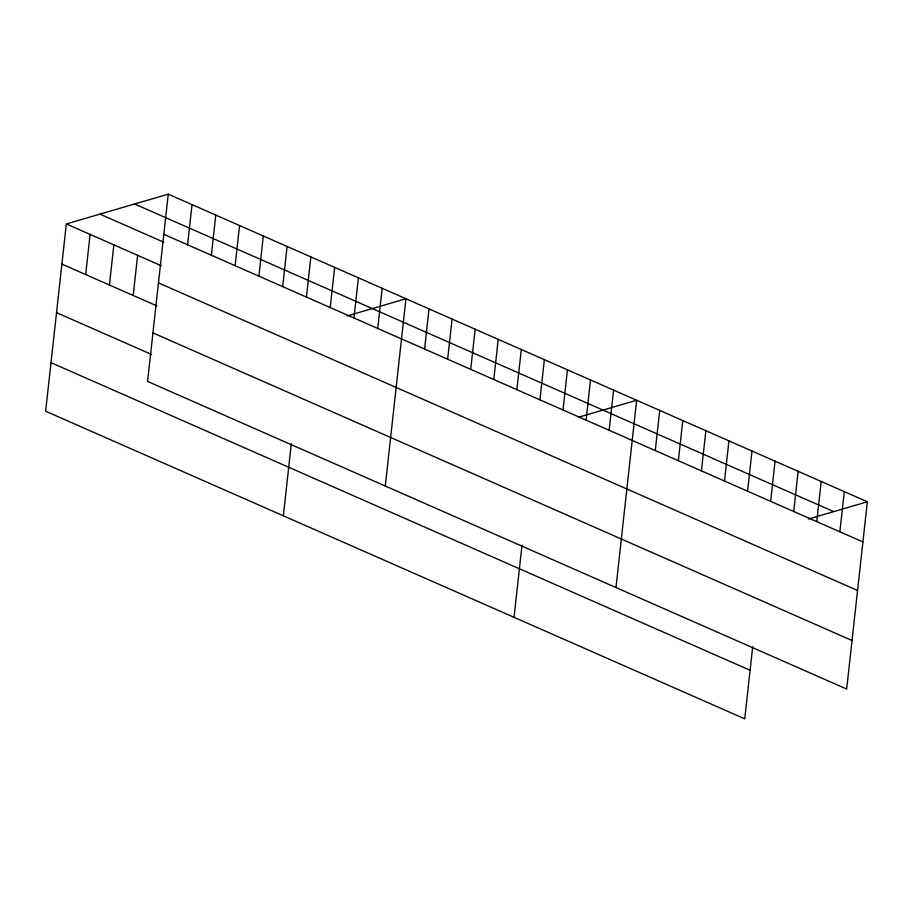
<?xml version="1.0" encoding="UTF-8"?>
<svg xmlns="http://www.w3.org/2000/svg" width="913" height="913" viewBox="0 0 913 913"><rect width="100%" height="100%" fill="white"/><g stroke="black" fill="none" stroke-linecap="round" stroke-linejoin="round"><path stroke-width="1.37" d="M168.254 194.161L147.575 381.429L846.671 689.053L867.35 501.785L168.254 194.161L66.329 223.947L45.65 411.215L744.746 718.839L752.711 646.666M85.662 274.562L90.09 234.401M109.434 285.027L113.863 244.867M133.195 295.481L137.635 255.32M187.587 244.775L192.027 204.626M211.359 255.241L215.788 215.08M235.132 265.694L239.56 225.545M258.893 276.16L263.332 235.999M282.665 286.614L287.104 246.464M306.437 297.079L310.865 256.918M283.338 515.811L291.315 443.638M330.209 307.533L334.637 267.383M353.97 317.998L358.41 277.837M377.742 328.452L382.182 288.291M385.275 486.024L405.943 298.756L346.986 315.978M424.579 349.063L429.019 308.902M447.655 359.22L452.083 319.059M470.72 369.366L475.159 329.205M493.796 379.523L498.224 339.362M516.861 389.668L521.3 349.508M514.042 617.325L522.008 545.152M539.937 399.826L544.365 359.665M563.001 409.971L567.441 369.811M586.078 420.128L590.506 379.968M609.142 430.274L613.582 390.125M615.978 587.538L636.646 400.271L579.025 417.104M655.283 450.577L659.722 410.428M678.359 460.734L682.787 420.573M701.424 470.88L705.863 430.731M724.5 481.037L728.928 440.876M747.564 491.183L752.004 451.033M770.64 501.34L775.069 461.179M793.705 511.485L798.145 471.336M816.781 521.643L821.209 481.482M839.846 531.788L844.285 491.639M808.393 519.018L867.35 501.785M134.622 203.987L833.717 511.611M163.815 234.321L862.922 541.945M99.962 214.121L163.758 242.196M66.329 223.947L161.407 265.786M158.463 282.87L857.558 590.494M61.89 264.108L156.968 305.935M152.939 332.891L852.034 640.504M56.526 312.645L151.604 354.484M51.014 362.666L750.109 670.29"/></g></svg>
